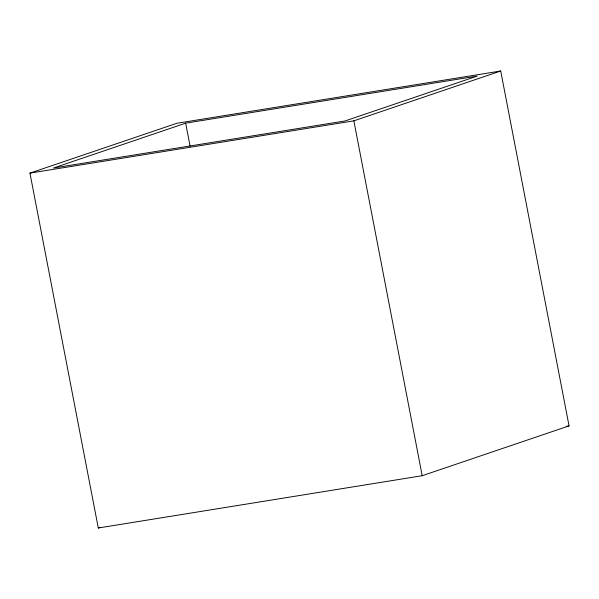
<?xml version="1.0" encoding="UTF-8"?>
<svg xmlns="http://www.w3.org/2000/svg" width="599" height="599" viewBox="0 0 599 599"><rect width="100%" height="100%" fill="white"/><g stroke="black" fill="none" stroke-linecap="round" stroke-linejoin="round"><path stroke-width="0.9" d="M29.95 173.118L176.802 123.289L500.712 71.004L569.05 425.882L422.198 475.711L98.288 527.996L29.95 173.118L353.859 120.841L500.712 71.004M185.653 123.162L53.491 168.012L345.009 120.961L477.171 76.11L185.653 123.162L190.078 146.126M98.288 527.996L100.055 527.39M566.28 426.331L569.05 425.882M353.859 120.841L422.198 475.711"/></g></svg>
